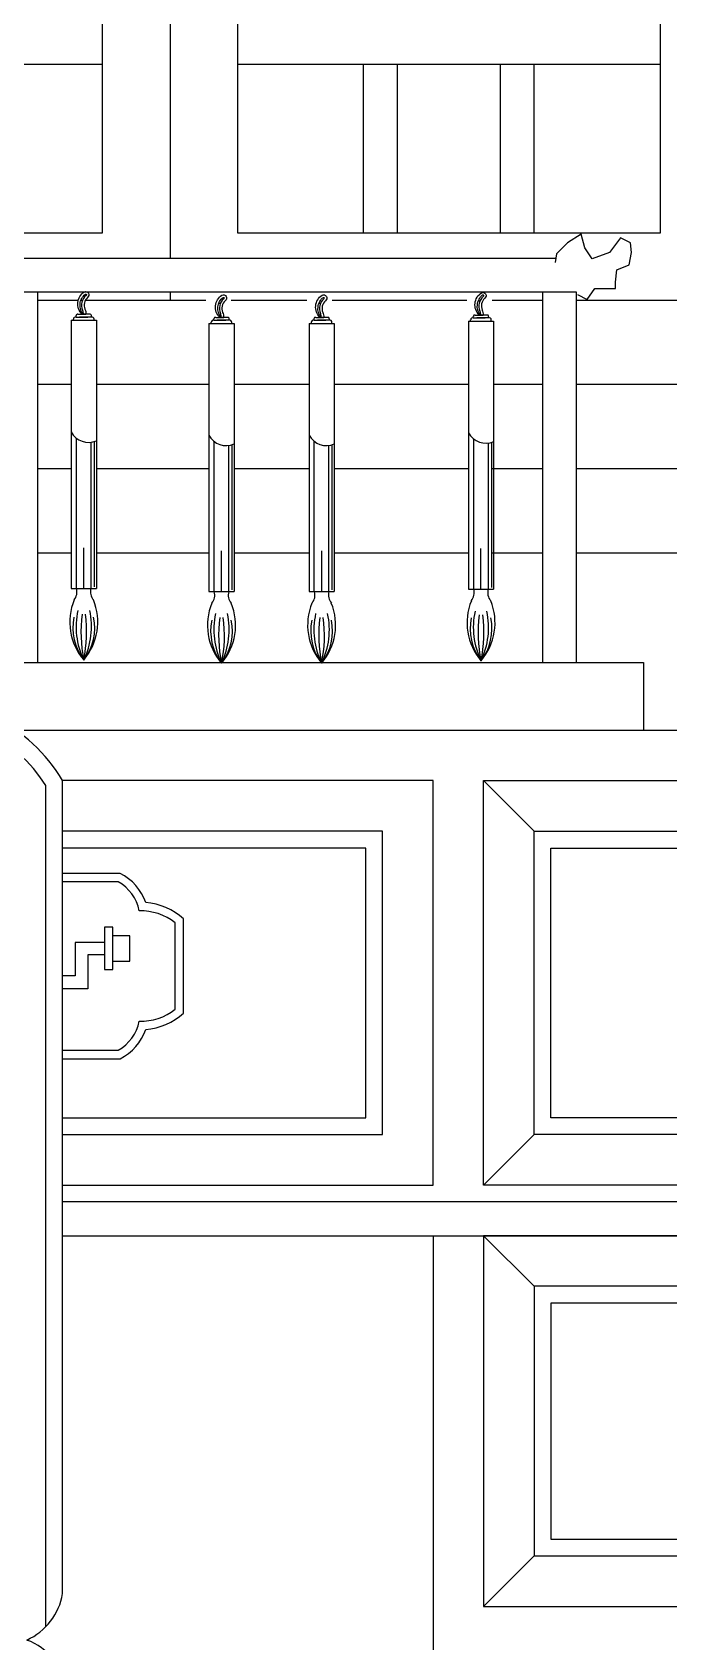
# Model space of a CAD drawing. Extents: x -66030 to 95157, y -13132 to 45879.
# Drawn here: x 79813 to 80270, y -7690 to -6535 of the extents above; entities that cross this region are included whole.
import ezdxf

# ---------------------------------------------------------------- set-up
doc = ezdxf.new("R2010")
doc.units = 0
doc.header["$LTSCALE"] = 100
doc.header["$MEASUREMENT"] = 0
doc.layers.add('立面框架', color=3, linetype='CONTINUOUS')

msp = doc.modelspace()

# ---------------------------------------------------------------- linework, layer by layer
at = {"layer": '立面框架'}
for p, q in [((79912.1, -5096.6), (79912.1, -6697.6)), ((79863.7, -6679.4), (79863.7, -5144.9)), ((79960.4, -5144.9), (79960.4, -6679.4)), ((80264, -6679.4), (80264, -5144.9)), ((79863.7, -6558.6), (79678, -6558.6)), ((80264, -6558.6), (79960.4, -6558.6)), ((80051, -6679.4), (80051, -6558.6)), ((80075.2, -6679.4), (80075.2, -6558.6)), ((80149.2, -6679.4), (80149.2, -6558.6)), ((80173.4, -6679.4), (80173.4, -6558.6)), ((79678, -6679.4), (79863.7, -6679.4)), ((79960.4, -6679.4), (80264, -6679.4)), ((80207.1, -6680.2), (80197.3, -6686.4)), ((80209.7, -6690), (80207.1, -6680.2)), ((80197.3, -6686.4), (80189.4, -6694.4)), ((80215, -6697.9), (80209.7, -6690)), ((80227.4, -6693.5), (80215, -6697.9)), ((80235.4, -6682.9), (80227.4, -6693.5)), ((80242.5, -6686.4), (80235.4, -6682.9)), ((80241.6, -6702.4), (80243.3, -6693.5)), ((80243.3, -6693.5), (80242.5, -6686.4)), ((79807.4, -6697.6), (80188.9, -6697.6)), ((80189.4, -6694.4), (80188.5, -6700.6)), ((80232.7, -6705.9), (80241.6, -6702.4)), ((80231.8, -6714.7), (80232.7, -6705.9)), ((80231.8, -6719.2), (80231.8, -6714.7)), ((79792.8, -6721.7), (80203.6, -6721.7)), ((79816.9, -6721.7), (79816.9, -6987.5)), ((79846.1, -6727.8), (79816.9, -6727.8)), ((79849.3, -6727.8), (79848.1, -6727.8)), ((79937.7, -6727.8), (79851.2, -6727.8)), ((79912.1, -6721.7), (79912.1, -6727.8)), ((80010.2, -6727.8), (79955.9, -6727.8)), ((80125, -6727.8), (80028.4, -6727.8)), ((80134.4, -6728.3), (80133.2, -6728.3)), ((80179.4, -6727.8), (80143.2, -6727.8)), ((80179.4, -6721.7), (80179.4, -6987.5)), ((80203.6, -6721.7), (80203.6, -6987.5)), ((80276.1, -6727.8), (80203.6, -6727.8)), ((80204.4, -6723.6), (80211.5, -6727.1)), ((80211.5, -6727.1), (80216.8, -6719.2)), ((80216.8, -6719.2), (80231.8, -6719.2)), ((79844.6, -6739.7), (79844.6, -6738.7)), ((79844.6, -6739.7), (79853.1, -6739.7)), ((79846, -6737.7), (79851.7, -6737.7)), ((79855.7, -6739.7), (79847.1, -6739.7)), ((79854.3, -6737.7), (79848.6, -6737.7)), ((79855.7, -6739.7), (79855.7, -6738.7)), ((79948.1, -6730.1), (79946.9, -6730.1)), ((80020, -6730.1), (80018.8, -6730.1)), ((80129.7, -6740.3), (80129.7, -6739.3)), ((80131.1, -6738.3), (80136.8, -6738.3)), ((80139.4, -6738.3), (80133.7, -6738.3)), ((80140.7, -6740.3), (80140.7, -6739.3)), ((79841.1, -6742), (79859.2, -6742)), ((79841.1, -6742), (79841.1, -6934.3)), ((79842.8, -6742), (79842.8, -6741.2)), ((79857.5, -6742), (79857.5, -6741.2)), ((79859.2, -6742), (79859.2, -6934.3)), ((79939.9, -6744.3), (79939.9, -6936.6)), ((79939.9, -6744.3), (79958.1, -6744.3)), ((79941.6, -6744.3), (79941.6, -6743.5)), ((79943.5, -6742), (79943.5, -6741)), ((79943.5, -6742), (79952, -6742)), ((79944.9, -6740), (79950.6, -6740)), ((79954.5, -6742), (79946, -6742)), ((79953.2, -6740), (79947.4, -6740)), ((79954.5, -6742), (79954.5, -6741)), ((79956.4, -6744.3), (79956.4, -6743.5)), ((79958.1, -6744.3), (79958.1, -6936.6)), ((80011.8, -6744.3), (80011.8, -6936.6)), ((80011.8, -6744.3), (80029.9, -6744.3)), ((80013.5, -6744.3), (80013.5, -6743.5)), ((80015.4, -6742), (80015.4, -6741)), ((80015.4, -6742), (80023.9, -6742)), ((80016.7, -6740), (80022.4, -6740)), ((80026.4, -6742), (80017.9, -6742)), ((80025, -6740), (80019.3, -6740)), ((80026.4, -6742), (80026.4, -6741)), ((80028.2, -6744.3), (80028.2, -6743.5)), ((80029.9, -6744.3), (80029.9, -6936.6)), ((80126.2, -6742.6), (80126.2, -6934.9)), ((80126.2, -6742.6), (80144.3, -6742.6)), ((80127.8, -6742.6), (80127.8, -6741.7)), ((80129.7, -6740.3), (80138.2, -6740.3)), ((80140.7, -6740.3), (80132.2, -6740.3)), ((80142.6, -6742.6), (80142.6, -6741.7)), ((80144.3, -6742.6), (80144.3, -6934.9)), ((79841.1, -6788.2), (79816.9, -6788.2)), ((79939.9, -6788.2), (79859.2, -6788.2)), ((80011.8, -6788.2), (79958.1, -6788.2)), ((80126.2, -6788.2), (80029.9, -6788.2)), ((80179.4, -6788.2), (80144.3, -6788.2)), ((80276.1, -6788.2), (80203.6, -6788.2)), ((79844.9, -6934.3), (79844.9, -6826.7)), ((79855.4, -6934.3), (79855.4, -6829.5)), ((79857.8, -6933.1), (79857.8, -6829)), ((79943.8, -6936.6), (79943.8, -6829)), ((79954.2, -6936.6), (79954.2, -6831.8)), ((79956.7, -6935.4), (79956.7, -6831.3)), ((80015.6, -6936.6), (80015.6, -6829)), ((80026.1, -6936.6), (80026.1, -6831.8)), ((80028.5, -6935.4), (80028.5, -6831.3)), ((80130, -6934.9), (80130, -6827.2)), ((80140.5, -6934.9), (80140.5, -6830.1)), ((80142.9, -6933.7), (80142.9, -6829.5)), ((79841.1, -6848.6), (79816.9, -6848.6)), ((79939.9, -6848.6), (79859.2, -6848.6)), ((80011.8, -6848.6), (79958.1, -6848.6)), ((80126.2, -6848.6), (80029.9, -6848.6)), ((80179.4, -6848.6), (80143.2, -6848.6)), ((80276.1, -6848.6), (80203.6, -6848.6)), ((79841.1, -6909), (79816.9, -6909)), ((79850.1, -6934.3), (79850.1, -6905.1)), ((79939.9, -6909), (79859.2, -6909)), ((79949, -6936.6), (79949, -6907.4)), ((80011.8, -6909), (79958.1, -6909)), ((80020.9, -6936.6), (80020.9, -6907.4)), ((80126.2, -6909), (80029.9, -6909)), ((80135.2, -6934.9), (80135.2, -6905.7)), ((80179.4, -6909), (80143.2, -6909)), ((80276.1, -6909), (80203.6, -6909)), ((79841.1, -6934.3), (79859.2, -6934.3)), ((80126.2, -6934.9), (80144.3, -6934.9)), ((79939.9, -6936.6), (79958.1, -6936.6)), ((80011.8, -6936.6), (80029.9, -6936.6)), ((79768.6, -6987.5), (80251.9, -6987.5)), ((80251.9, -6987.5), (80251.9, -7035.9)), ((79801.6, -7035.9), (80723.1, -7035.9)), ((80100.9, -7072.1), (79835, -7072.1)), ((80100.9, -7362.1), (80100.9, -7072.1)), ((80137.1, -7362.1), (80137.1, -7072.1)), ((80137.1, -7072.1), (80686.9, -7072.1)), ((79823, -7678.7), (79823, -7075.6)), ((79835, -7362.1), (80100.9, -7362.1)), ((80686.9, -7362.1), (80137.1, -7362.1)), ((80686.9, -7374.2), (79835, -7374.2)), ((79835, -7398.4), (80723.1, -7398.4)), ((80100.9, -7398.4), (80100.9, -8365)), ((80686.9, -7398.4), (80137.1, -7398.4)), ((80137.1, -7398.4), (80137.1, -7664.2)), ((80137.1, -7664.2), (80686.9, -7664.2))]:
    msp.add_line(p, q, dxfattribs=at)
for points in [[(79848.9, -6737.7, -0.475957), (79850.5, -6721.7, -0.926296), (79852.8, -6725.7, 0.318484), (79851, -6734.1, -0.12025), (79851.6, -6737.7)], [(79947.7, -6740, -0.475957), (79949.3, -6724, -0.926296), (79951.7, -6728, 0.318484), (79949.8, -6736.4, -0.12025), (79950.4, -6740)], [(80019.6, -6740, -0.475957), (80021.2, -6724, -0.926296), (80023.6, -6728, 0.318484), (80021.7, -6736.4, -0.12025), (80022.3, -6740)], [(80133.9, -6738.3, -0.475957), (80135.6, -6722.3, -0.926296), (80137.9, -6726.2, 0.318484), (80136.1, -6734.7, -0.12025), (80136.7, -6738.3)], [(79835, -8365.8), (79835, -7794.2, 0.2489), (79809.3, -7760.8, 0.320098), (79835.4, -7724.6, 0.318588), (79809.3, -7688.3, 0.2489), (79835, -7655), (79835, -7072.1, 0.288425), (79720.7, -7014, -0.146546), (79700.3, -7008.6, 0.695331), (79646.2, -6971.9, 0.363389), (79625.5, -6952.5, 0.168859), (79565.9, -6957.2, -0.094076), (79484.6, -6967.9, -0.094076), (79403.3, -6957.2, 0.168859), (79343.8, -6952.5, 0.363389), (79323.1, -6971.9, 0.695331), (79268.9, -7008.6, -0.146546), (79248.6, -7014, 0.288425), (79134.2, -7072.1)], [(79835, -7271.5), (79876.3, -7271.5, 0.195855), (79894.6, -7250.5, 0.165034), (79921.8, -7238.9), (79921.8, -7171.2, 0.165034), (79894.6, -7159.6, 0.195855), (79876.3, -7138.6), (79835, -7138.6)], [(79835, -7265.4), (79874.8, -7265.4, 0.218966), (79890, -7244.6, 0.17514), (79915.7, -7236.1), (79915.7, -7174, 0.17514), (79890, -7165.5, 0.218966), (79874.8, -7144.6), (79835, -7144.6)]]:
    msp.add_lwpolyline(points, format="xyb", dxfattribs=at)
for points in [[(79849.7, -6737.7, -0.416915), (79851.3, -6723.3, -0.919077), (79851.8, -6724.3, 0.323167), (79849.3, -6734.8, -0.054037)], [(79948.6, -6740, -0.416915), (79950.2, -6725.6, -0.919077), (79950.6, -6726.6, 0.323167), (79948.2, -6737.1, -0.054037)], [(80020.4, -6740, -0.416915), (80022.1, -6725.6, -0.919077), (80022.5, -6726.6, 0.323167), (80020, -6737.1, -0.054037)], [(80134.8, -6738.3, -0.416915), (80136.4, -6723.9, -0.919077), (80136.9, -6724.8, 0.323167), (80134.4, -6735.4, -0.054037)]]:
    msp.add_lwpolyline(points, format="xyb", close=True, dxfattribs=at)
for points in [[(80137.1, -7072.1), (80173.4, -7108.4)], [(79835, -7325.9), (80064.6, -7325.9), (80064.6, -7108.4), (79835, -7108.4)], [(79835, -7313.8), (80052.5, -7313.8), (80052.5, -7120.5), (79835, -7120.5)], [(79865.1, -7188.1), (79843.9, -7188.1), (79843.9, -7212.2), (79835, -7212.2)], [(79871.1, -7201.5), (79883.2, -7201.5), (79883.2, -7183.4), (79871.1, -7183.4)], [(79865.1, -7197.1), (79853, -7197.1), (79853, -7221.3), (79835, -7221.3)], [(80137.1, -7362.1), (80173.4, -7325.9)], [(80137.1, -7398.4), (80173.4, -7434.6)], [(80137.1, -7664.2), (80173.4, -7627.9)]]:
    msp.add_lwpolyline(points, dxfattribs=at)
for points in [[(80650.6, -7108.4), (80650.6, -7325.9), (80173.4, -7325.9), (80173.4, -7108.4)], [(80638.6, -7120.5), (80638.6, -7313.8), (80185.4, -7313.8), (80185.4, -7120.5)], [(79871.1, -7207.5), (79871.1, -7177.3), (79865.1, -7177.3), (79865.1, -7207.5)], [(80650.6, -7627.9), (80650.6, -7434.6), (80173.4, -7434.6), (80173.4, -7627.9)], [(80638.6, -7615.9), (80638.6, -7446.7), (80185.4, -7446.7), (80185.4, -7615.9)]]:
    msp.add_lwpolyline(points, close=True, dxfattribs=at)
for centre, radius, start, end in [((79844.2, -6741.2), 1.48, 73.706, 180), ((79845.7, -6738.7), 1.05, 73.7076, 180), ((79854.6, -6738.7), 1.05, 360, 106.2924), ((79856.1, -6741.2), 1.48, 0, 106.294), ((80130.8, -6739.3), 1.05, 73.7076, 180), ((80139.7, -6739.3), 1.05, 360, 106.2924), ((79943.1, -6743.5), 1.48, 73.706, 180), ((79944.6, -6741), 1.05, 73.7076, 180), ((79953.5, -6741), 1.05, 0, 106.2924), ((79954.9, -6743.5), 1.48, 0, 106.294), ((80014.9, -6743.5), 1.48, 73.706, 180), ((80016.4, -6741), 1.05, 73.7076, 180), ((80025.3, -6741), 1.05, 0, 106.2924), ((80026.8, -6743.5), 1.48, 0, 106.294), ((80129.3, -6741.7), 1.48, 73.706, 180), ((80141.1, -6741.7), 1.48, 0, 106.294), ((79853.6, -6815.4), 14.2, 208.3415, 293.3865), ((79952.4, -6817.7), 14.2, 208.3415, 293.3865), ((80024.3, -6817.7), 14.2, 208.3415, 293.3865), ((80138.7, -6816), 14.2, 208.3415, 293.3865), ((79836.4, -6936.9), 8.85, 319.902, 16.8164), ((79863.8, -6936.9), 8.85, 163.1836, 220.098), ((80121.5, -6937.4), 8.85, 319.902, 16.8164), ((80148.9, -6937.4), 8.85, 163.1836, 220.098), ((79881.8, -6958.4), 41.7, 157.6413, 220.6608), ((79818.5, -6958.4), 41.7, 319.3392, 22.3587), ((79980.6, -6960.7), 41.7, 157.6413, 220.6608), ((79935.3, -6939.2), 8.85, 319.902, 16.8164), ((79917.4, -6960.7), 41.7, 319.3392, 22.3587), ((79962.7, -6939.2), 8.85, 163.1836, 220.098), ((80052.5, -6960.7), 41.7, 157.6413, 220.6608), ((80007.2, -6939.2), 8.85, 319.902, 16.8164), ((79989.2, -6960.7), 41.7, 319.3392, 22.3587), ((80034.6, -6939.2), 8.85, 163.1836, 220.098), ((80166.9, -6959), 41.7, 157.6413, 220.6608), ((80103.6, -6959), 41.7, 319.3392, 22.3587), ((79880.3, -6962.6), 38, 168.2353, 217.3863), ((79899.2, -6961.7), 54.6, 167.6848, 205.9672), ((79944.6, -6965.7), 96.5, 172.3374, 191.9273), ((79801.1, -6961.7), 54.6, 334.0328, 12.3152), ((79755.7, -6965.7), 96.5, 348.0727, 7.6626), ((79820, -6962.6), 38, 322.6137, 11.7647), ((79979.2, -6964.9), 38, 168.2353, 217.3863), ((79998.1, -6964), 54.6, 167.6848, 205.9672), ((80043.4, -6968), 96.5, 172.3374, 191.9273), ((79899.9, -6964), 54.6, 334.0328, 12.3152), ((79854.6, -6968), 96.5, 348.0727, 7.6626), ((79918.8, -6964.9), 38, 322.6137, 11.7647), ((80051, -6964.9), 38, 168.2353, 217.3863), ((80069.9, -6964), 54.6, 167.6848, 205.9672), ((80115.3, -6968), 96.5, 172.3374, 191.9273), ((79971.8, -6964), 54.6, 334.0328, 12.3152), ((79926.4, -6968), 96.5, 348.0727, 7.6626), ((79990.7, -6964.9), 38, 322.6137, 11.7647), ((80165.4, -6963.1), 38, 168.2353, 217.3863), ((80184.3, -6962.3), 54.6, 167.6848, 205.9672), ((80229.6, -6966.2), 96.5, 172.3374, 191.9273), ((80086.1, -6962.3), 54.6, 334.0328, 12.3152), ((80040.8, -6966.2), 96.5, 348.0727, 7.6626), ((80105.1, -6963.1), 38, 322.6137, 11.7647), ((79731.7, -7133.9), 108.3, 32.591, 95.3907)]:
    msp.add_arc(centre, radius, start, end, dxfattribs=at)

doc.saveas('drawing.dxf')
